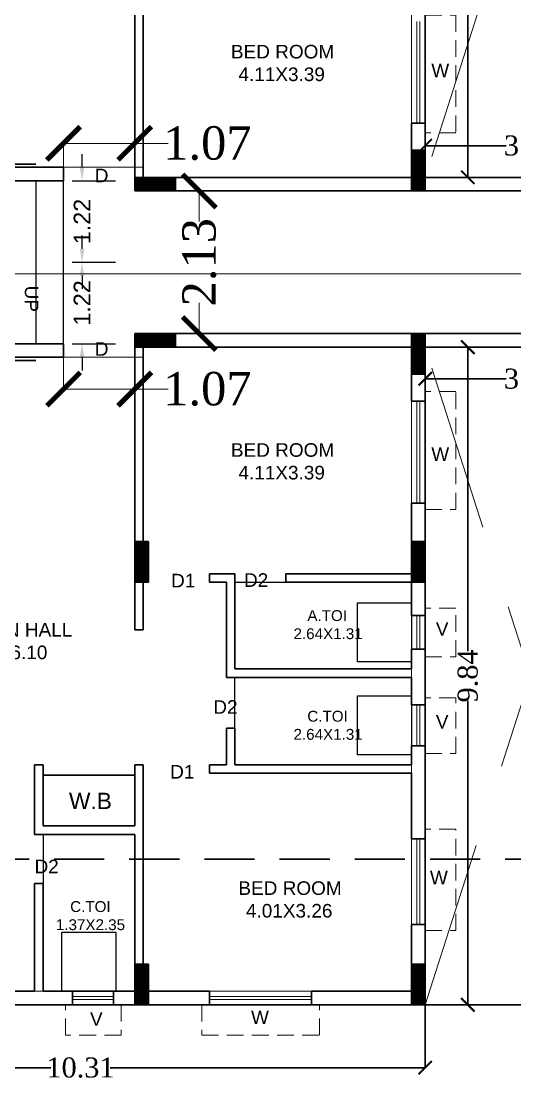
# Model space of a CAD drawing. Header units: metres. Extents: x 0 to 63445, y 32350 to 32804.
# Drawn here: x 63175.17 to 63182.55, y 32751.34 to 32767.32 of the extents above; entities that cross this region are included whole.
import ezdxf

# ---------------------------------------------------------------- set-up
doc = ezdxf.new("R2010")
doc.units = ezdxf.units.M
doc.header["$MEASUREMENT"] = 0
doc.header["$PDMODE"] = 34
doc.header["$PDSIZE"] = -10
for name, pattern in [('CONTINULUS', [0]), ('DASHED', [0.75, 0.5, -0.25]), ('DASHED2', [0.375, 0.25, -0.125])]:
    doc.linetypes.add(name, pattern=pattern)
doc.layers.get('0').update_dxf_attribs({"lineweight": 25})
for name, color, linetype, plot in [('BLK_1_FLR_1_BATH', 3, 'Continuous', False), ('BLK_1_FLR_1_STAIR_1', 7, 'Continuous', False), ('BLK_1_FLR_1_WATER_CLOSET', 2, 'Continuous', False)]:
    doc.layers.add(name, color=color, linetype=linetype, plot=plot)
for name, color, linetype, lineweight in [('BLK_1_FLR_1_BLT_UP_AREA', 14, 'DASHED', 9), ('BLK_1_FLR_1_BLT_UP_AREA_DEDUCT', 41, 'DASHED', 9), ('BLK_1_FLR_1_EXIT_WIDTH_DOOR', 7, 'Continuous', 0), ('BLK_1_FLR_1_EXIT_WIDTH_STAIR', 7, 'Continuous', 0), ('BLK_1_FLR_1_STAIR_1_FLIGHT_1', 7, 'Continuous', 0), ('BLK_1_FLR_1_STAIR_1_FLIGHT_2', 7, 'Continuous', 0), ('BLK_1_FLR_1_UNITFA', 7, 'Continuous', 0), ('colum', 1, 'Continuous', 30), ('COLUMN', 1, 'Continuous', 30), ('DIST_EXIT', 7, 'Continuous', 0), ('hatch', 251, 'Continuous', 20), ('TEXT-2', 65, 'Continuous', 18), ('wall', 7, 'Continuous', 30), ('window', 154, 'Continuous', 9)]:
    doc.layers.add(name, color=color, linetype=linetype, lineweight=lineweight)
doc.layers.add('text', color=65, linetype='Continuous')
doc.styles.add('AutoDCRFont', font='arial.ttf')
doc.styles.add('PreDCRFont', font='arial.ttf', dxfattribs={"height": 0.25})
doc.styles.get("Standard").update_dxf_attribs({"font": 'arial.ttf', "height": 0.4})
doc.styles.add('TNR', font='times.ttf', dxfattribs={"height": 0.5})
doc.dimstyles.new('ARCHANA', dxfattribs={"dimscale": 0, "dimtxt": 0.5, "dimasz": 0.5, "dimexe": 0, "dimexo": 0, "dimgap": 0, "dimtad": 0, "dimzin": 0, "dimdsep": 46, "dimtxsty": 'TNR', "dimblk": 'ARCHTICK', "dimcen": 0.09, "dimclrd": 36, "dimclre": 36, "dimclrt": 7, "dimadec": 0, "dimazin": 0, "dimtfac": 1, "dimtofl": 0, "dimtmove": 0, "dimatfit": 3, "dimldrblk": 'ARCHTICK', "dimfxl": 1, "dimfrac": 2, "dimtolj": 1, "dimtzin": 0, "dimlwd": -1, "dimlwe": -1, "dimarcsym": 0})
doc.dimstyles.new('Copy of Standard2', dxfattribs={"dimtxt": 0.25, "dimasz": 0.2, "dimexe": 0.5, "dimexo": 0.3, "dimgap": 0.09, "dimtad": 0, "dimtoh": 1, "dimzin": 0, "dimdsep": 46, "dimtxsty": 'PreDCRFont', "dimcen": 0.025, "dimdle": 0.1, "dimadec": 0, "dimazin": 0, "dimtfac": 1, "dimtofl": 0, "dimtmove": 2, "dimatfit": 3, "dimfxl": 0.18, "dimtolj": 1, "dimtzin": 0, "dimarcsym": 0})

# ---------------------------------------------------------------- blocks, each defined once
blk = doc.blocks.new('A$C7D115503')
at = {"layer": 'COLUMN', "ltscale": 3}
h = blk.add_hatch(dxfattribs=at)
h.set_pattern_fill('ANSI31', color=256, style=0)
h.paths.add_polyline_path([(-14.36, -11.59), (-6.36, -11.59), (-6.36, 12.41), (-14.36, 12.41)])
at = {"layer": 'COLUMN', "ltscale": 0.05}
for p, q in [((-14.36, 12.41), (-6.36, 12.41)), ((-14.36, 12.41), (-14.36, -11.59)), ((-6.36, 12.41), (-6.36, -11.59)), ((-6.36, -11.59), (-14.36, -11.59))]:
    blk.add_line(p, q, dxfattribs=at)
blk = doc.blocks.new('_ArchTick')
at = {"color": 0, "linetype": 'ByBlock', "const_width": 0.15}
blk.add_lwpolyline([(-0.5, -0.5), (0.5, 0.5)], dxfattribs=at)
blk = doc.blocks.new('*D252')
at = {"layer": 'Defpoints', "color": 0, "ltscale": 0.5, "transparency": 16777216}
for p in [(63181.212, 32774.824), (63181.212, 32764.985), (63181.85, 32764.985)]:
    blk.add_point(p, dxfattribs=at)
at = {"layer": 'wall', "color": 36, "ltscale": 0.5, "transparency": 16777216}
for p, q in [((63181.212, 32774.824), (63181.85, 32774.824)), ((63181.85, 32774.824), (63181.85, 32770.276)), ((63181.85, 32764.985), (63181.85, 32769.533)), ((63181.212, 32764.985), (63181.85, 32764.985))]:
    blk.add_line(p, q, dxfattribs=at)
at = {"layer": 'wall', "color": 36, "ltscale": 0.5, "transparency": 16777216, "xscale": 0.2, "yscale": 0.2, "zscale": 0.2}
for p, rotation in [((63181.85, 32774.824), 90), ((63181.85, 32764.985), 270)]:
    blk.add_blockref('_ArchTick', p, dxfattribs=dict(at, rotation=rotation))
at = {"layer": 'wall', "color": 7, "ltscale": 0.5, "transparency": 16777216, "insert": (63181.85, 32769.905), "char_height": 0.5, "attachment_point": 5, "rotation": 90, "style": 'TNR'}
blk.add_mtext('\\A1;{\\H0.6x;9.84}', dxfattribs=at)
blk = doc.blocks.new('*D253')
at = {"layer": 'Defpoints', "color": 0, "ltscale": 0.5, "transparency": 16777216}
for p in [(63184.36, 32765.459), (63181.212, 32764.985), (63184.36, 32764.985)]:
    blk.add_point(p, dxfattribs=at)
at = {"layer": 'wall', "color": 36, "ltscale": 0.5, "transparency": 16777216}
for p, q in [((63181.212, 32764.985), (63181.212, 32765.459)), ((63181.212, 32765.459), (63182.422, 32765.459)), ((63184.36, 32765.459), (63183.15, 32765.459)), ((63184.36, 32764.985), (63184.36, 32765.459))]:
    blk.add_line(p, q, dxfattribs=at)
at = {"layer": 'wall', "color": 36, "ltscale": 0.5, "transparency": 16777216, "xscale": 0.2, "yscale": 0.2, "zscale": 0.2, "rotation": 180}
blk.add_blockref('_ArchTick', (63181.212, 32765.459), dxfattribs=at)
at = {"layer": 'wall', "color": 36, "ltscale": 0.5, "transparency": 16777216, "xscale": 0.2, "yscale": 0.2, "zscale": 0.2}
blk.add_blockref('_ArchTick', (63184.36, 32765.459), dxfattribs=at)
at = {"layer": 'wall', "color": 7, "ltscale": 0.5, "transparency": 16777216, "insert": (63182.786, 32765.459), "char_height": 0.5, "attachment_point": 5, "style": 'TNR'}
blk.add_mtext('\\A1;{\\H0.6x;3.15}', dxfattribs=at)
blk = doc.blocks.new('*D228')
at = {"layer": 'Defpoints', "color": 0, "ltscale": 0.5, "transparency": 16777216}
for p in [(63170.897, 32752.606), (63181.212, 32752.606), (63181.212, 32751.665)]:
    blk.add_point(p, dxfattribs=at)
at = {"layer": 'wall', "color": 36, "ltscale": 0.5, "transparency": 16777216}
for p, q in [((63170.897, 32752.606), (63170.897, 32751.665)), ((63181.212, 32752.606), (63181.212, 32751.665)), ((63170.897, 32751.665), (63175.609, 32751.665)), ((63181.212, 32751.665), (63176.5, 32751.665))]:
    blk.add_line(p, q, dxfattribs=at)
at = {"layer": 'wall', "color": 36, "ltscale": 0.5, "transparency": 16777216, "xscale": 0.2, "yscale": 0.2, "zscale": 0.2, "rotation": 180}
blk.add_blockref('_ArchTick', (63170.897, 32751.665), dxfattribs=at)
at = {"layer": 'wall', "color": 36, "ltscale": 0.5, "transparency": 16777216, "xscale": 0.2, "yscale": 0.2, "zscale": 0.2}
blk.add_blockref('_ArchTick', (63181.212, 32751.665), dxfattribs=at)
at = {"layer": 'wall', "color": 7, "ltscale": 0.5, "transparency": 16777216, "insert": (63176.054, 32751.665), "char_height": 0.5, "attachment_point": 5, "style": 'TNR'}
blk.add_mtext('\\A1;{\\H0.6x;10.31}', dxfattribs=at)
blk = doc.blocks.new('*D229')
at = {"layer": 'Defpoints', "color": 0, "ltscale": 0.5, "transparency": 16777216}
for p in [(63181.212, 32762.445), (63181.85, 32762.445), (63181.212, 32752.606)]:
    blk.add_point(p, dxfattribs=at)
at = {"layer": 'wall', "color": 36, "ltscale": 0.5, "transparency": 16777216}
for p, q in [((63181.212, 32762.445), (63181.85, 32762.445)), ((63181.85, 32762.445), (63181.85, 32757.897)), ((63181.85, 32752.606), (63181.85, 32757.155)), ((63181.212, 32752.606), (63181.85, 32752.606))]:
    blk.add_line(p, q, dxfattribs=at)
at = {"layer": 'wall', "color": 36, "ltscale": 0.5, "transparency": 16777216, "xscale": 0.2, "yscale": 0.2, "zscale": 0.2}
for p, rotation in [((63181.85, 32762.445), 90), ((63181.85, 32752.606), 270)]:
    blk.add_blockref('_ArchTick', p, dxfattribs=dict(at, rotation=rotation))
at = {"layer": 'wall', "color": 7, "ltscale": 0.5, "transparency": 16777216, "insert": (63181.85, 32757.526), "char_height": 0.5, "attachment_point": 5, "rotation": 90, "style": 'TNR'}
blk.add_mtext('\\A1;{\\H0.6x;9.84}', dxfattribs=at)
blk = doc.blocks.new('*D230')
at = {"layer": 'Defpoints', "color": 0, "ltscale": 0.5, "transparency": 16777216}
for p in [(63181.212, 32762.445), (63184.36, 32762.445), (63184.36, 32761.971)]:
    blk.add_point(p, dxfattribs=at)
at = {"layer": 'wall', "color": 36, "ltscale": 0.5, "transparency": 16777216}
for p, q in [((63181.212, 32762.445), (63181.212, 32761.971)), ((63184.36, 32762.445), (63184.36, 32761.971)), ((63181.212, 32761.971), (63182.422, 32761.971)), ((63184.36, 32761.971), (63183.15, 32761.971))]:
    blk.add_line(p, q, dxfattribs=at)
at = {"layer": 'wall', "color": 36, "ltscale": 0.5, "transparency": 16777216, "xscale": 0.2, "yscale": 0.2, "zscale": 0.2, "rotation": 180}
blk.add_blockref('_ArchTick', (63181.212, 32761.971), dxfattribs=at)
at = {"layer": 'wall', "color": 36, "ltscale": 0.5, "transparency": 16777216, "xscale": 0.2, "yscale": 0.2, "zscale": 0.2}
blk.add_blockref('_ArchTick', (63184.36, 32761.971), dxfattribs=at)
at = {"layer": 'wall', "color": 7, "ltscale": 0.5, "transparency": 16777216, "insert": (63182.786, 32761.971), "char_height": 0.5, "attachment_point": 5, "style": 'TNR'}
blk.add_mtext('\\A1;{\\H0.6x;3.15}', dxfattribs=at)
blk = doc.blocks.new('*D328')
at = {"layer": 'Defpoints', "color": 0, "ltscale": 0.5, "transparency": 16777216}
for p in [(63174.758, 32763.715), (63194.008, 32763.542), (63194.008, 32763.542)]:
    blk.add_point(p, dxfattribs=at)
at = {"layer": 'DIST_EXIT', "color": 36, "ltscale": 0.5, "transparency": 16777216}
for p, q in [((63174.758, 32763.715), (63174.758, 32763.542)), ((63174.758, 32763.542), (63183.62, 32763.542)), ((63194.008, 32763.542), (63185.146, 32763.542))]:
    blk.add_line(p, q, dxfattribs=at)
at = {"layer": 'DIST_EXIT', "color": 36, "ltscale": 0.5, "transparency": 16777216, "xscale": 0.5, "yscale": 0.5, "zscale": 0.5, "rotation": 180}
blk.add_blockref('_ArchTick', (63174.758, 32763.542), dxfattribs=at)
at = {"layer": 'DIST_EXIT', "color": 36, "ltscale": 0.5, "transparency": 16777216, "xscale": 0.5, "yscale": 0.5, "zscale": 0.5}
blk.add_blockref('_ArchTick', (63194.008, 32763.542), dxfattribs=at)
at = {"layer": 'DIST_EXIT', "color": 7, "ltscale": 0.5, "transparency": 16777216, "insert": (63184.383, 32763.542), "char_height": 0.5, "attachment_point": 5, "style": 'TNR'}
blk.add_mtext('\\A1;19.25', dxfattribs=at)
blk = doc.blocks.new('*D329')
at = {"layer": 'BLK_1_FLR_1_EXIT_WIDTH_STAIR', "color": 36, "ltscale": 0.5, "transparency": 16777216}
for p, q in [((63177.171, 32764.782), (63177.832, 32764.782)), ((63177.832, 32764.782), (63177.832, 32764.323)), ((63177.832, 32762.648), (63177.832, 32763.108)), ((63177.171, 32762.648), (63177.832, 32762.648))]:
    blk.add_line(p, q, dxfattribs=at)
at = {"layer": 'Defpoints', "color": 0, "ltscale": 0.5, "transparency": 16777216}
for p in [(63177.171, 32764.782), (63177.832, 32764.782), (63177.171, 32762.648)]:
    blk.add_point(p, dxfattribs=at)
at = {"layer": 'BLK_1_FLR_1_EXIT_WIDTH_STAIR', "color": 36, "ltscale": 0.5, "transparency": 16777216, "xscale": 0.5, "yscale": 0.5, "zscale": 0.5}
for p, rotation in [((63177.832, 32764.782), 90), ((63177.832, 32762.648), 270)]:
    blk.add_blockref('_ArchTick', p, dxfattribs=dict(at, rotation=rotation))
at = {"layer": 'BLK_1_FLR_1_EXIT_WIDTH_STAIR', "color": 7, "ltscale": 0.5, "transparency": 16777216, "insert": (63177.832, 32763.715), "char_height": 0.5, "attachment_point": 5, "rotation": 90, "style": 'TNR'}
blk.add_mtext('\\A1;2.13', dxfattribs=at)
blk = doc.blocks.new('*D343')
at = {"layer": 'BLK_1_FLR_1_STAIR_1_FLIGHT_1', "color": 0, "linetype": 'Continuous', "lineweight": -2, "transparency": 16777216}
for p, q in [((63176.077, 32763.915), (63176.077, 32764.115)), ((63175.927, 32763.715), (63176.577, 32763.715)), ((63175.927, 32762.496), (63176.577, 32762.496)), ((63176.077, 32762.296), (63176.077, 32762.096))]:
    blk.add_line(p, q, dxfattribs=at)
at = {"layer": 'BLK_1_FLR_1_STAIR_1_FLIGHT_1', "color": 0, "linetype": 'Continuous', "transparency": 16777216}
for points in [[(63176.044, 32763.915), (63176.111, 32763.915), (63176.077, 32763.715)], [(63176.044, 32762.296), (63176.111, 32762.296), (63176.077, 32762.496)]]:
    blk.add_solid(points, dxfattribs=at)
at = {"layer": 'Defpoints', "color": 0, "linetype": 'Continuous', "transparency": 16777216}
for p in [(63174.758, 32763.715), (63176.077, 32763.715), (63174.758, 32762.496)]:
    blk.add_point(p, dxfattribs=at)
at = {"layer": 'BLK_1_FLR_1_STAIR_1_FLIGHT_1', "color": 0, "linetype": 'Continuous', "transparency": 16777216, "insert": (63176.077, 32763.106), "char_height": 0.25, "attachment_point": 5, "rotation": 90, "style": 'PreDCRFont'}
blk.add_mtext('\\A1;1.22', dxfattribs=at)
blk = doc.blocks.new('*D345')
at = {"layer": 'BLK_1_FLR_1_STAIR_1_FLIGHT_2', "color": 0, "linetype": 'Continuous', "lineweight": -2, "transparency": 16777216}
for p, q in [((63176.077, 32765.134), (63176.077, 32765.334)), ((63175.927, 32764.934), (63176.577, 32764.934)), ((63175.927, 32763.715), (63176.577, 32763.715)), ((63176.077, 32763.515), (63176.077, 32763.315))]:
    blk.add_line(p, q, dxfattribs=at)
at = {"layer": 'BLK_1_FLR_1_STAIR_1_FLIGHT_2', "color": 0, "linetype": 'Continuous', "transparency": 16777216}
for points in [[(63176.044, 32765.134), (63176.111, 32765.134), (63176.077, 32764.934)], [(63176.044, 32763.515), (63176.111, 32763.515), (63176.077, 32763.715)]]:
    blk.add_solid(points, dxfattribs=at)
at = {"layer": 'Defpoints', "color": 0, "linetype": 'Continuous', "transparency": 16777216}
for p in [(63175.358, 32764.934), (63176.077, 32764.934), (63174.758, 32763.715)]:
    blk.add_point(p, dxfattribs=at)
at = {"layer": 'BLK_1_FLR_1_STAIR_1_FLIGHT_2', "color": 0, "linetype": 'Continuous', "transparency": 16777216, "insert": (63176.077, 32764.325), "char_height": 0.25, "attachment_point": 5, "rotation": 90, "style": 'PreDCRFont'}
blk.add_mtext('\\A1;1.22', dxfattribs=at)
blk = doc.blocks.new('*D547')
at = {"layer": 'BLK_1_FLR_1_EXIT_WIDTH_DOOR', "color": 36, "ltscale": 0.5, "transparency": 16777216}
for p, q in [((63175.8, 32765.138), (63175.8, 32765.494)), ((63175.8, 32765.494), (63176.866, 32765.494)), ((63176.866, 32765.138), (63176.866, 32765.494)), ((63176.866, 32765.494), (63177.366, 32765.494))]:
    blk.add_line(p, q, dxfattribs=at)
at = {"layer": 'Defpoints', "color": 0, "ltscale": 0.5, "transparency": 16777216}
for p in [(63176.866, 32765.494), (63175.8, 32765.138), (63176.866, 32765.138)]:
    blk.add_point(p, dxfattribs=at)
at = {"layer": 'BLK_1_FLR_1_EXIT_WIDTH_DOOR', "color": 36, "ltscale": 0.5, "transparency": 16777216, "xscale": 0.5, "yscale": 0.5, "zscale": 0.5, "rotation": 180}
blk.add_blockref('_ArchTick', (63175.8, 32765.494), dxfattribs=at)
at = {"layer": 'BLK_1_FLR_1_EXIT_WIDTH_DOOR', "color": 36, "ltscale": 0.5, "transparency": 16777216, "xscale": 0.5, "yscale": 0.5, "zscale": 0.5}
blk.add_blockref('_ArchTick', (63176.866, 32765.494), dxfattribs=at)
at = {"layer": 'BLK_1_FLR_1_EXIT_WIDTH_DOOR', "color": 7, "ltscale": 0.5, "transparency": 16777216, "insert": (63177.953, 32765.494), "char_height": 0.5, "attachment_point": 5, "style": 'TNR'}
blk.add_mtext('\\A1;1.07', dxfattribs=at)
blk = doc.blocks.new('*D548')
at = {"layer": 'BLK_1_FLR_1_EXIT_WIDTH_DOOR', "color": 36, "ltscale": 0.5, "transparency": 16777216}
for p, q in [((63175.8, 32762.394), (63175.8, 32761.818)), ((63176.866, 32762.394), (63176.866, 32761.818)), ((63175.8, 32761.818), (63176.866, 32761.818)), ((63176.866, 32761.818), (63177.366, 32761.818))]:
    blk.add_line(p, q, dxfattribs=at)
at = {"layer": 'Defpoints', "color": 0, "ltscale": 0.5, "transparency": 16777216}
for p in [(63175.8, 32762.394), (63176.866, 32762.394), (63176.866, 32761.818)]:
    blk.add_point(p, dxfattribs=at)
at = {"layer": 'BLK_1_FLR_1_EXIT_WIDTH_DOOR', "color": 36, "ltscale": 0.5, "transparency": 16777216, "xscale": 0.5, "yscale": 0.5, "zscale": 0.5, "rotation": 180}
blk.add_blockref('_ArchTick', (63175.8, 32761.818), dxfattribs=at)
at = {"layer": 'BLK_1_FLR_1_EXIT_WIDTH_DOOR', "color": 36, "ltscale": 0.5, "transparency": 16777216, "xscale": 0.5, "yscale": 0.5, "zscale": 0.5}
blk.add_blockref('_ArchTick', (63176.866, 32761.818), dxfattribs=at)
at = {"layer": 'BLK_1_FLR_1_EXIT_WIDTH_DOOR', "color": 7, "ltscale": 0.5, "transparency": 16777216, "insert": (63177.953, 32761.818), "char_height": 0.5, "attachment_point": 5, "style": 'TNR'}
blk.add_mtext('\\A1;1.07', dxfattribs=at)

msp = doc.modelspace()

# ---------------------------------------------------------------- linework, layer by layer
at = {"layer": 'BLK_1_FLR_1_BATH', "color": 3}
for points in [[(63181.0084, 32757.6317), (63178.3651, 32757.6317), (63178.3651, 32758.9271), (63181.0084, 32758.9271)], [(63181.0084, 32756.1966), (63178.3651, 32756.1966), (63178.3651, 32757.5047), (63181.0084, 32757.5047)], [(63175.4948, 32752.8097), (63176.8664, 32752.8097), (63176.8664, 32755.1551), (63175.4948, 32755.1551)]]:
    msp.add_lwpolyline(points, close=True, dxfattribs=at)
at = {"layer": 'BLK_1_FLR_1_BLT_UP_AREA', "color": 14, "linetype": 'CONTINULUS', "ltscale": 0.05}
msp.add_lwpolyline([(63233.1569, 32774.8239), (63170.8973, 32774.8239), (63170.8973, 32773.2151), (63170.2876, 32773.2151), (63170.2876, 32771.3651), (63169.778, 32771.3651), (63169.778, 32771.3651), (63169.778, 32764.9344), (63170.8973, 32764.9344), (63170.8973, 32762.496), (63169.778, 32762.496), (63169.778, 32756.0653), (63170.2876, 32756.0653), (63170.2876, 32754.2153), (63170.8973, 32754.2153), (63170.8973, 32752.6065), (63233.1569, 32752.6065)], dxfattribs=at)
at = {"layer": 'BLK_1_FLR_1_BLT_UP_AREA_DEDUCT', "color": 14, "linetype": 'Continuous'}
for points in [[(63184.3601, 32764.782), (63181.2116, 32764.782), (63181.2116, 32774.8239), (63184.3601, 32774.8239)], [(63184.3601, 32752.6065), (63181.2116, 32752.6065), (63181.2116, 32762.6484), (63184.3601, 32762.6484)]]:
    msp.add_lwpolyline(points, close=True, dxfattribs=at)
at = {"layer": 'BLK_1_FLR_1_STAIR_1'}
msp.add_lwpolyline([(63175.7996, 32762.2927), (63175.7996, 32765.1376), (63170.8973, 32765.1376), (63170.8973, 32762.2927)], close=True, dxfattribs=at)
at = {"layer": 'BLK_1_FLR_1_UNITFA', "color": 3, "ltscale": 0.5}
for points in [[(63169.8542, 32765.0106), (63170.8973, 32765.0106), (63170.8973, 32765.1376), (63176.9934, 32765.1376), (63176.9934, 32764.9852), (63181.0084, 32764.9852), (63181.0084, 32774.6207), (63171.1005, 32774.6207), (63171.1005, 32773.0119), (63170.4899, 32773.0119), (63170.4909, 32771.2338), (63169.8542, 32771.2338), (63169.8542, 32765.0106)], [(63169.8542, 32762.4197), (63170.8973, 32762.4197), (63170.8973, 32762.2927), (63176.9934, 32762.2927), (63176.9934, 32762.4451), (63181.0084, 32762.4451), (63181.0084, 32752.8097), (63171.1005, 32752.8097), (63171.1005, 32754.4185), (63170.4899, 32754.4185), (63170.4909, 32756.1966), (63169.8542, 32756.1966), (63169.8542, 32762.4197)]]:
    msp.add_lwpolyline(points, close=True, dxfattribs=at)
at = {"layer": 'BLK_1_FLR_1_WATER_CLOSET', "color": 3}
for points in [[(63181.0084, 32757.7361), (63180.1997, 32757.7361), (63180.1997, 32758.6211), (63181.0084, 32758.6211)], [(63181.0084, 32756.3438), (63180.1997, 32756.3438), (63180.1997, 32757.2287), (63181.0084, 32757.2287)], [(63176.585, 32752.8097), (63175.7763, 32752.8097), (63175.7763, 32753.6946), (63176.585, 32753.6946)]]:
    msp.add_lwpolyline(points, close=True, dxfattribs=at)
at = {"layer": 'colum', "linetype": 'DASHED2', "ltscale": 3}
msp.add_lwpolyline([(63167.7841, 32754.7821), (63236.3738, 32754.7821)], dxfattribs=at)
at = {"layer": 'hatch', "linetype": 'DASHED2', "ltscale": 10}
for p, q in [((63184.3601, 32774.8228), (63181.2116, 32764.9852)), ((63181.2116, 32752.6065), (63184.3601, 32762.4451)), ((63184.3601, 32752.6076), (63181.2116, 32762.4451))]:
    msp.add_line(p, q, dxfattribs=at)
at = {"layer": 'text', "linetype": 'Continuous'}
msp.add_line((63175.3857, 32764.9344), (63175.3857, 32762.496), dxfattribs=at)
at = {"layer": 'wall', "ltscale": 0.05}
for p, q in [((63176.8664, 32764.782), (63176.8664, 32768.1222)), ((63176.9934, 32764.9852), (63176.9934, 32768.1222)), ((63181.0084, 32765.3916), (63181.0084, 32765.7952)), ((63181.2116, 32765.3916), (63181.2116, 32765.7952)), ((63173.6659, 32765.1376), (63175.7996, 32765.1376)), ((63175.7996, 32764.9344), (63175.7996, 32765.1376)), ((63175.7996, 32764.9344), (63171.1005, 32764.9344)), ((63171.1005, 32764.9344), (63175.7996, 32764.9344)), ((63176.8664, 32762.6484), (63176.8664, 32759.3082)), ((63175.7996, 32762.496), (63171.1005, 32762.496)), ((63171.1005, 32762.496), (63175.7996, 32762.496)), ((63175.7996, 32762.496), (63175.7996, 32762.2927)), ((63176.9934, 32762.4451), (63176.9934, 32759.3082)), ((63173.6659, 32762.2927), (63175.7996, 32762.2927)), ((63181.0084, 32762.0387), (63181.0084, 32761.6352)), ((63181.2116, 32762.0387), (63181.2116, 32761.6352)), ((63181.0084, 32760.1112), (63181.0084, 32759.0542)), ((63181.2116, 32760.1112), (63181.2116, 32758.4311)), ((63177.0696, 32759.232), (63176.8664, 32759.232)), ((63176.8664, 32759.105), (63176.8664, 32758.2169)), ((63176.9934, 32759.105), (63176.9934, 32758.2169)), ((63177.0696, 32759.105), (63176.9934, 32759.105)), ((63181.0084, 32758.9271), (63181.0084, 32758.4311)), ((63176.9934, 32758.2169), (63176.8664, 32758.2169)), ((63176.9934, 32758.2169), (63176.8664, 32758.2169)), ((63181.0084, 32757.9261), (63181.0084, 32757.6317)), ((63181.2116, 32757.9261), (63181.2116, 32757.0911)), ((63181.0084, 32757.6317), (63178.3651, 32757.6317)), ((63181.0084, 32757.5047), (63178.2381, 32757.5047)), ((63181.0084, 32757.5047), (63181.0084, 32757.0911)), ((63178.3651, 32756.7427), (63178.2381, 32756.7427)), ((63181.0084, 32756.4815), (63181.0084, 32756.1966)), ((63181.2116, 32756.4815), (63181.2116, 32755.0881)), ((63175.3678, 32756.1966), (63175.3678, 32756.0696)), ((63175.4948, 32756.1966), (63175.4948, 32755.2821)), ((63176.8664, 32756.1966), (63176.8664, 32755.2821)), ((63176.9934, 32756.1966), (63176.9934, 32752.797)), ((63177.9841, 32756.1966), (63177.9841, 32756.0696)), ((63178.2381, 32756.1966), (63177.9841, 32756.1966)), ((63181.0084, 32756.1966), (63178.3651, 32756.1966)), ((63175.3678, 32756.0696), (63175.3678, 32755.1551)), ((63178.1873, 32756.0696), (63177.9841, 32756.0696)), ((63181.0084, 32756.0696), (63178.0603, 32756.0696)), ((63181.0084, 32756.0696), (63181.0084, 32755.0881)), ((63176.8664, 32755.2821), (63175.4948, 32755.2821)), ((63176.8664, 32755.1551), (63175.3678, 32755.1551)), ((63176.8664, 32755.1551), (63176.8664, 32753.2034)), ((63175.3678, 32754.4185), (63175.3678, 32752.8097)), ((63175.4948, 32754.4185), (63175.3678, 32754.4185)), ((63175.4948, 32754.4185), (63175.4948, 32752.8097)), ((63181.0084, 32753.8094), (63181.0084, 32752.8097)), ((63181.2116, 32753.8094), (63181.2116, 32752.6065)), ((63173.9547, 32752.8097), (63175.3678, 32752.8097)), ((63175.4948, 32752.8097), (63175.9382, 32752.8097)), ((63175.4948, 32752.8097), (63175.9363, 32752.8097)), ((63176.5459, 32752.8097), (63176.6828, 32752.8097)), ((63176.5459, 32752.8097), (63176.8664, 32752.8097)), ((63177.0696, 32752.8097), (63177.9841, 32752.8097)), ((63177.9841, 32752.8097), (63177.9841, 32752.797)), ((63179.5081, 32752.8097), (63181.0084, 32752.8097)), ((63173.9547, 32752.6065), (63175.9363, 32752.6065)), ((63176.5459, 32752.6065), (63177.0696, 32752.6065)), ((63177.0696, 32752.6065), (63177.9841, 32752.6065)), ((63179.5081, 32752.6065), (63181.0084, 32752.6065))]:
    msp.add_line(p, q, dxfattribs=at)
at = {"layer": 'wall', "ltscale": 3}
for p, q in [((63181.0084, 32765.7952), (63181.2116, 32765.7952)), ((63181.0084, 32761.6352), (63181.2116, 32761.6352)), ((63181.0084, 32760.1112), (63181.2116, 32760.1112)), ((63181.0084, 32758.4311), (63181.2116, 32758.4311)), ((63181.0084, 32757.9261), (63181.2116, 32757.9261)), ((63181.0084, 32757.0911), (63181.2116, 32757.0911)), ((63181.0084, 32756.4815), (63181.2116, 32756.4815)), ((63181.0084, 32755.0881), (63181.2116, 32755.0881)), ((63181.0084, 32753.8094), (63181.2116, 32753.8094)), ((63175.9363, 32752.8097), (63175.9363, 32752.6065)), ((63176.5459, 32752.8097), (63176.5459, 32752.6065)), ((63177.9841, 32752.6065), (63177.9841, 32752.8097)), ((63179.5081, 32752.6065), (63179.5081, 32752.8097))]:
    msp.add_line(p, q, dxfattribs=at)
at = {"layer": 'wall', "linetype": 'Continuous'}
for p, q in [((63174.8327, 32765.1844), (63175.3857, 32765.1844)), ((63175.3857, 32762.246), (63171.1005, 32762.246))]:
    msp.add_line(p, q, dxfattribs=at)
at = {"layer": 'wall'}
for p, q in [((63177.0696, 32764.9852), (63181.0084, 32764.9852)), ((63181.2116, 32764.9852), (63189.7994, 32764.9852)), ((63177.0696, 32764.782), (63181.0084, 32764.782)), ((63181.2116, 32764.782), (63189.7994, 32764.782)), ((63177.0696, 32762.6484), (63181.0084, 32762.6484)), ((63181.2116, 32762.6484), (63189.7994, 32762.6484)), ((63177.0696, 32762.4451), (63181.0084, 32762.4451)), ((63181.2116, 32762.4451), (63189.7994, 32762.4451)), ((63177.9841, 32759.0542), (63178.3651, 32759.0542)), ((63177.9841, 32758.9271), (63177.9841, 32759.0542)), ((63178.3651, 32757.6317), (63178.3651, 32759.0542)), ((63179.1271, 32759.0542), (63181.0084, 32759.0542)), ((63179.1271, 32758.9271), (63179.1271, 32759.0542)), ((63178.2381, 32758.9271), (63177.9841, 32758.9271)), ((63178.2381, 32757.5047), (63178.2381, 32758.9271)), ((63179.1271, 32758.9271), (63181.0084, 32758.9271)), ((63178.2381, 32756.1966), (63178.2381, 32756.7427)), ((63178.3651, 32756.1966), (63178.3651, 32756.7427)), ((63175.3678, 32756.1966), (63175.4948, 32756.1966)), ((63176.8664, 32756.1966), (63176.9934, 32756.1966)), ((63176.8664, 32756.0409), (63175.4948, 32756.0409)), ((63181.2116, 32752.6065), (63184.3601, 32752.6065))]:
    msp.add_line(p, q, dxfattribs=at)
at = {"layer": 'wall', "ltscale": 0.1}
for p, q in [((63181.0084, 32758.4311), (63181.0084, 32758.9271)), ((63181.0084, 32757.0911), (63181.0084, 32757.1488)), ((63175.9363, 32752.8097), (63175.8786, 32752.8097))]:
    msp.add_line(p, q, dxfattribs=at)
at = {"layer": 'wall', "ltscale": 0.5}
msp.add_lwpolyline([(63200.3042, 32752.6065), (63184.3601, 32752.6065), (63184.3601, 32762.4451), (63181.2116, 32762.4451), (63181.2116, 32752.6065), (63170.8973, 32752.6065), (63170.8973, 32754.2153), (63170.2876, 32754.2153), (63170.2876, 32756.0653), (63169.778, 32756.0653), (63169.778, 32762.496), (63170.8973, 32762.496), (63170.8973, 32764.9344), (63169.778, 32764.9344), (63169.778, 32771.3651), (63170.2876, 32771.3651), (63170.2876, 32773.2151), (63170.8973, 32773.2151), (63170.8973, 32774.8239), (63181.2116, 32774.8239), (63181.2116, 32764.9852), (63184.3601, 32764.9852), (63184.3601, 32774.8239), (63200.3042, 32774.8239)], dxfattribs=at)
at = {"layer": 'window'}
for p, q in [((63181.0084, 32765.7952), (63181.0084, 32767.3183)), ((63181.0883, 32765.7952), (63181.0883, 32767.3183)), ((63181.1316, 32765.7952), (63181.1316, 32767.3183)), ((63181.2116, 32765.7952), (63181.2116, 32767.3183)), ((63181.0084, 32761.6352), (63181.0084, 32760.1121)), ((63181.0883, 32761.6352), (63181.0883, 32760.1121)), ((63181.1316, 32761.6352), (63181.1316, 32760.1121)), ((63181.2116, 32761.6352), (63181.2116, 32760.1121)), ((63181.0084, 32758.4311), (63181.0084, 32757.9261)), ((63181.0883, 32758.4311), (63181.0883, 32757.9261)), ((63181.1316, 32758.4311), (63181.1316, 32757.9261)), ((63181.2116, 32758.4311), (63181.2116, 32757.9261)), ((63181.0084, 32757.927), (63181.0084, 32757.9261)), ((63181.0884, 32757.927), (63181.0884, 32757.9261)), ((63181.1317, 32757.927), (63181.1317, 32757.9261)), ((63181.2116, 32757.927), (63181.2116, 32757.9261)), ((63181.0084, 32757.0911), (63181.0084, 32756.4815)), ((63181.0883, 32757.0911), (63181.0883, 32756.4815)), ((63181.1316, 32757.0911), (63181.1316, 32756.4815)), ((63181.2116, 32757.0911), (63181.2116, 32756.4815)), ((63181.0084, 32756.4824), (63181.0084, 32756.4815)), ((63181.0884, 32756.4824), (63181.0884, 32756.4815)), ((63181.1317, 32756.4824), (63181.1317, 32756.4815)), ((63181.2116, 32756.4824), (63181.2116, 32756.4815)), ((63181.0084, 32755.0881), (63181.0084, 32753.8103)), ((63181.0883, 32755.0881), (63181.0883, 32753.8103)), ((63181.1316, 32755.0881), (63181.1316, 32753.8103)), ((63181.2116, 32755.0881), (63181.2116, 32753.8103)), ((63175.9363, 32752.8096), (63176.545, 32752.8097)), ((63175.9363, 32752.7297), (63176.545, 32752.7297)), ((63175.9363, 32752.6864), (63176.545, 32752.6864)), ((63175.9372, 32752.8097), (63175.9382, 32752.8097)), ((63176.545, 32752.8097), (63176.5459, 32752.8097)), ((63176.545, 32752.7297), (63176.5459, 32752.7297)), ((63176.545, 32752.6864), (63176.5459, 32752.6864)), ((63179.5081, 32752.8097), (63177.985, 32752.8097)), ((63179.5081, 32752.7297), (63177.985, 32752.7297)), ((63179.5081, 32752.6864), (63177.985, 32752.6864)), ((63176.545, 32752.6065), (63175.9363, 32752.6065)), ((63176.545, 32752.6065), (63176.5459, 32752.6065)), ((63179.5081, 32752.6065), (63177.985, 32752.6065))]:
    msp.add_line(p, q, dxfattribs=at)
at = {"layer": 'window', "color": 8, "linetype": 'DASHED2'}
for points in [[(63181.2116, 32767.4129), (63181.6688, 32767.4129), (63181.6688, 32765.6508), (63181.2116, 32765.6508)], [(63181.2116, 32760.0174), (63181.6688, 32760.0174), (63181.6688, 32761.7796), (63181.2116, 32761.7796)], [(63181.2116, 32757.811), (63181.6688, 32757.811), (63181.6688, 32758.5403), (63181.2116, 32758.5403)], [(63181.2116, 32756.3663), (63181.6688, 32756.3663), (63181.6688, 32757.2003), (63181.2116, 32757.2003)], [(63181.2116, 32753.7157), (63181.6688, 32753.7157), (63181.6688, 32755.2324), (63181.2116, 32755.2324)], [(63176.6611, 32752.6065), (63176.6611, 32752.1492), (63175.8271, 32752.1492), (63175.8271, 32752.6065)], [(63177.8698, 32752.6065), (63177.8698, 32752.1492), (63179.632, 32752.1492), (63179.632, 32752.6065)]]:
    msp.add_lwpolyline(points, dxfattribs=at)

# ---------------------------------------------------------------- block references
at = {"layer": 'COLUMN', "ltscale": 0.05, "yscale": 0.025400733691282, "zscale": 0.025400733691282}
for p, xscale, rotation in [((63181.3732, 32765.0974), -0.025400733691282, 180), ((63177.1818, 32764.6204), -0.025400733691282, 90), ((63177.1818, 32762.81), 0.025400733691282, 90)]:
    msp.add_blockref('A$C7D115503', p, dxfattribs=dict(at, xscale=xscale, rotation=rotation))
at = {"layer": 'COLUMN', "ltscale": 0.05, "xscale": 0.025400733691282, "yscale": 0.025400733691282, "zscale": 0.025400733691282}
for p in [(63181.3732, 32762.333), (63177.2313, 32759.2214), (63181.3732, 32759.2214), (63177.2313, 32752.9007), (63181.3732, 32752.9007)]:
    msp.add_blockref('A$C7D115503', p, dxfattribs=at)

# ---------------------------------------------------------------- texts
at = {"layer": 'text'}
for s, insert, char_height, width, attachment_point in [('\\pi2.04256;BED ROOM\\P\\pi2.15511;4.11X3.39', (63176.262, 32766.9674), 0.203206, 5.588511, 1), ('\\pi2.84996;D', (63173.4179, 32764.9114), 0.203206, 5.867919, 7), ('\\pi2.84996;D', (63173.4179, 32762.519), 0.203206, 5.867919, 1), ('\\pi2.04256;BED ROOM\\P\\pi2.15511;4.11X3.39', (63176.262, 32760.463), 0.203206, 5.588511, 7), ('\\pi2.78953;D1', (63174.6197, 32759.0542), 0.203206, 5.867919, 1), ('\\pi2.77095,t6.22545;D2', (63175.7293, 32759.0618), 0.203206, 5.867919, 1), ('\\pi1.94655;A.TOI\\P\\pi1.73929;2.64X1.31', (63177.5022, 32758.0738), 0.162565, 4.465728, 7), ('\\pi1.79292;DRW/DIN HALL\\P\\pi2.15976;5.46X6.10', (63172.1045, 32757.7739), 0.203206, 5.588511, 7), ('\\pi2.77095,t6.22545;D2', (63175.2699, 32757.1624), 0.203206, 5.867919, 1), ('\\pi1.94594;C.TOI\\P\\pi1.73929;2.64X1.31', (63177.5022, 32756.5687), 0.162565, 4.465728, 7), ('\\pi2.78953;D1', (63174.6063, 32756.1935), 0.203206, 5.867919, 1), ('\\pi3.0578;W.B', (63172.8233, 32755.5345), 0.243847, 6.736694, 7), ('\\pi2.77095,t6.22545;D2', (63172.5949, 32754.7768), 0.203206, 5.867919, 1), ('\\pi2.04256;BED ROOM\\P\\pi2.15539;4.01X3.26', (63176.3739, 32753.9083), 0.203206, 5.588511, 7), ('\\pi1.94594;C.TOI\\P\\pi1.73203;1.37X2.35', (63173.9535, 32753.7206), 0.162565, 4.465728, 7)]:
    msp.add_mtext(s, dxfattribs=dict(at, insert=insert, char_height=char_height, width=width, attachment_point=attachment_point))
at = {"layer": 'text', "insert": (63175.2181, 32765.9923), "char_height": 0.203206, "width": 5.613911, "attachment_point": 7, "rotation": 270}
msp.add_mtext('\\pi2.62711;UP', dxfattribs=at)
at = {"layer": 'TEXT-2', "char_height": 0.2032, "width": 0.183842, "style": 'AutoDCRFont'}
for s, insert, attachment_point in [('W', (63181.5712, 32766.6864), 3), ('W', (63181.5712, 32760.7439), 9), ('V', (63181.5604, 32758.1267), 9), ('V', (63181.5604, 32756.7391), 9), ('W', (63181.5505, 32754.407), 9), ('W', (63178.8736, 32752.3167), 9), ('V', (63176.3855, 32752.2916), 9)]:
    msp.add_mtext(s, dxfattribs=dict(at, insert=insert, attachment_point=attachment_point))

# ---------------------------------------------------------------- dimensions: what is measured, and where the dimension line sits
at = {"layer": 'BLK_1_FLR_1_EXIT_WIDTH_DOOR', "color": 1, "ltscale": 0.5}
for base, p1, p2, picture, middle in [((63176.8664, 32765.4942), (63175.7996, 32765.1376), (63176.8664, 32765.1376), '*D547', (63177.9528, 32765.4942)), ((63176.8664, 32761.8177), (63175.7996, 32762.3943), (63176.8664, 32762.3943), '*D548', (63177.9528, 32761.8177))]:
    dim = msp.add_linear_dim(base=base, p1=p1, p2=p2, dimstyle='ARCHANA', override={"dimscale": 1, "dimfxl": 6, "dimarcsym": 1}, dxfattribs=at)
    dim.commit()
    dim.dimension.update_dxf_attribs({"geometry": picture, "text_midpoint": middle})
at = {"layer": 'BLK_1_FLR_1_EXIT_WIDTH_STAIR', "color": 7, "ltscale": 0.5}
dim = msp.add_linear_dim(base=(63177.8316, 32764.782), p1=(63177.1713, 32762.6484), p2=(63177.1713, 32764.782), angle=90, dimstyle='ARCHANA', override={"dimscale": 1, "dimfxl": 6, "dimarcsym": 1}, dxfattribs=at)
dim.commit()
dim.dimension.update_dxf_attribs({"geometry": '*D329', "text_midpoint": (63177.8316, 32763.7152)})
at = {"layer": 'BLK_1_FLR_1_STAIR_1_FLIGHT_1', "color": 2, "linetype": 'Continuous'}
dim = msp.add_linear_dim(base=(63176.0774, 32763.7152), p1=(63174.7582, 32762.496), p2=(63174.7582, 32763.7152), angle=90, dimstyle='Copy of Standard2', override={"dimpost": '\\X', "dimfxl": 0.15, "dimfxlon": 1}, dxfattribs=at)
dim.commit()
dim.dimension.update_dxf_attribs({"geometry": '*D343', "text_midpoint": (63176.0774, 32763.1056)})
at = {"layer": 'BLK_1_FLR_1_STAIR_1_FLIGHT_2', "color": 2, "linetype": 'Continuous'}
dim = msp.add_linear_dim(base=(63176.0774, 32764.9344), p1=(63174.7582, 32763.7152), p2=(63175.3582, 32764.9344), angle=90, dimstyle='Copy of Standard2', override={"dimpost": '\\X', "dimfxl": 0.15, "dimfxlon": 1}, dxfattribs=at)
dim.commit()
dim.dimension.update_dxf_attribs({"geometry": '*D345', "text_midpoint": (63176.0774, 32764.3248)})
at = {"layer": 'DIST_EXIT', "color": 7, "ltscale": 0.5}
dim = msp.add_linear_dim(base=(63194.0077, 32763.5423), p1=(63174.7582, 32763.7152), p2=(63194.0077, 32763.5423), dimstyle='ARCHANA', override={"dimscale": 1, "dimfxl": 6, "dimarcsym": 1}, dxfattribs=at)
dim.commit()
dim.dimension.update_dxf_attribs({"geometry": '*D328', "text_midpoint": (63184.383, 32763.5423)})
at = {"layer": 'wall', "ltscale": 0.5}
for base, p1, p2, angle, picture, middle in [((63181.8503, 32764.9852), (63181.2116, 32774.8239), (63181.2116, 32764.9852), 90, '*D252', (63181.8503, 32769.9046)), ((63181.8503, 32762.4451), (63181.2116, 32752.6065), (63181.2116, 32762.4451), 270, '*D229', (63181.8503, 32757.5258))]:
    dim = msp.add_linear_dim(base=base, p1=p1, p2=p2, angle=angle, text='{\\H0.6x;<>}', dimstyle='ARCHANA', override={"dimscale": 1, "dimtxt": 0.3, "dimasz": 0.2, "dimfxl": 6, "dimarcsym": 1}, dxfattribs=at)
    dim.commit()
    dim.dimension.update_dxf_attribs({"geometry": picture, "text_midpoint": middle})
for base, p1, p2, picture, middle in [((63184.3601, 32765.4594), (63181.2116, 32764.9852), (63184.3601, 32764.9852), '*D253', (63182.7858, 32765.4594)), ((63184.3601, 32761.971), (63181.2116, 32762.4451), (63184.3601, 32762.4451), '*D230', (63182.7858, 32761.971)), ((63181.2116, 32751.6647), (63170.8973, 32752.6065), (63181.2116, 32752.6065), '*D228', (63176.0544, 32751.6647))]:
    dim = msp.add_linear_dim(base=base, p1=p1, p2=p2, text='{\\H0.6x;<>}', dimstyle='ARCHANA', override={"dimscale": 1, "dimtxt": 0.3, "dimasz": 0.2, "dimfxl": 6, "dimarcsym": 1}, dxfattribs=at)
    dim.commit()
    dim.dimension.update_dxf_attribs({"geometry": picture, "text_midpoint": middle})

doc.saveas('drawing.dxf')
